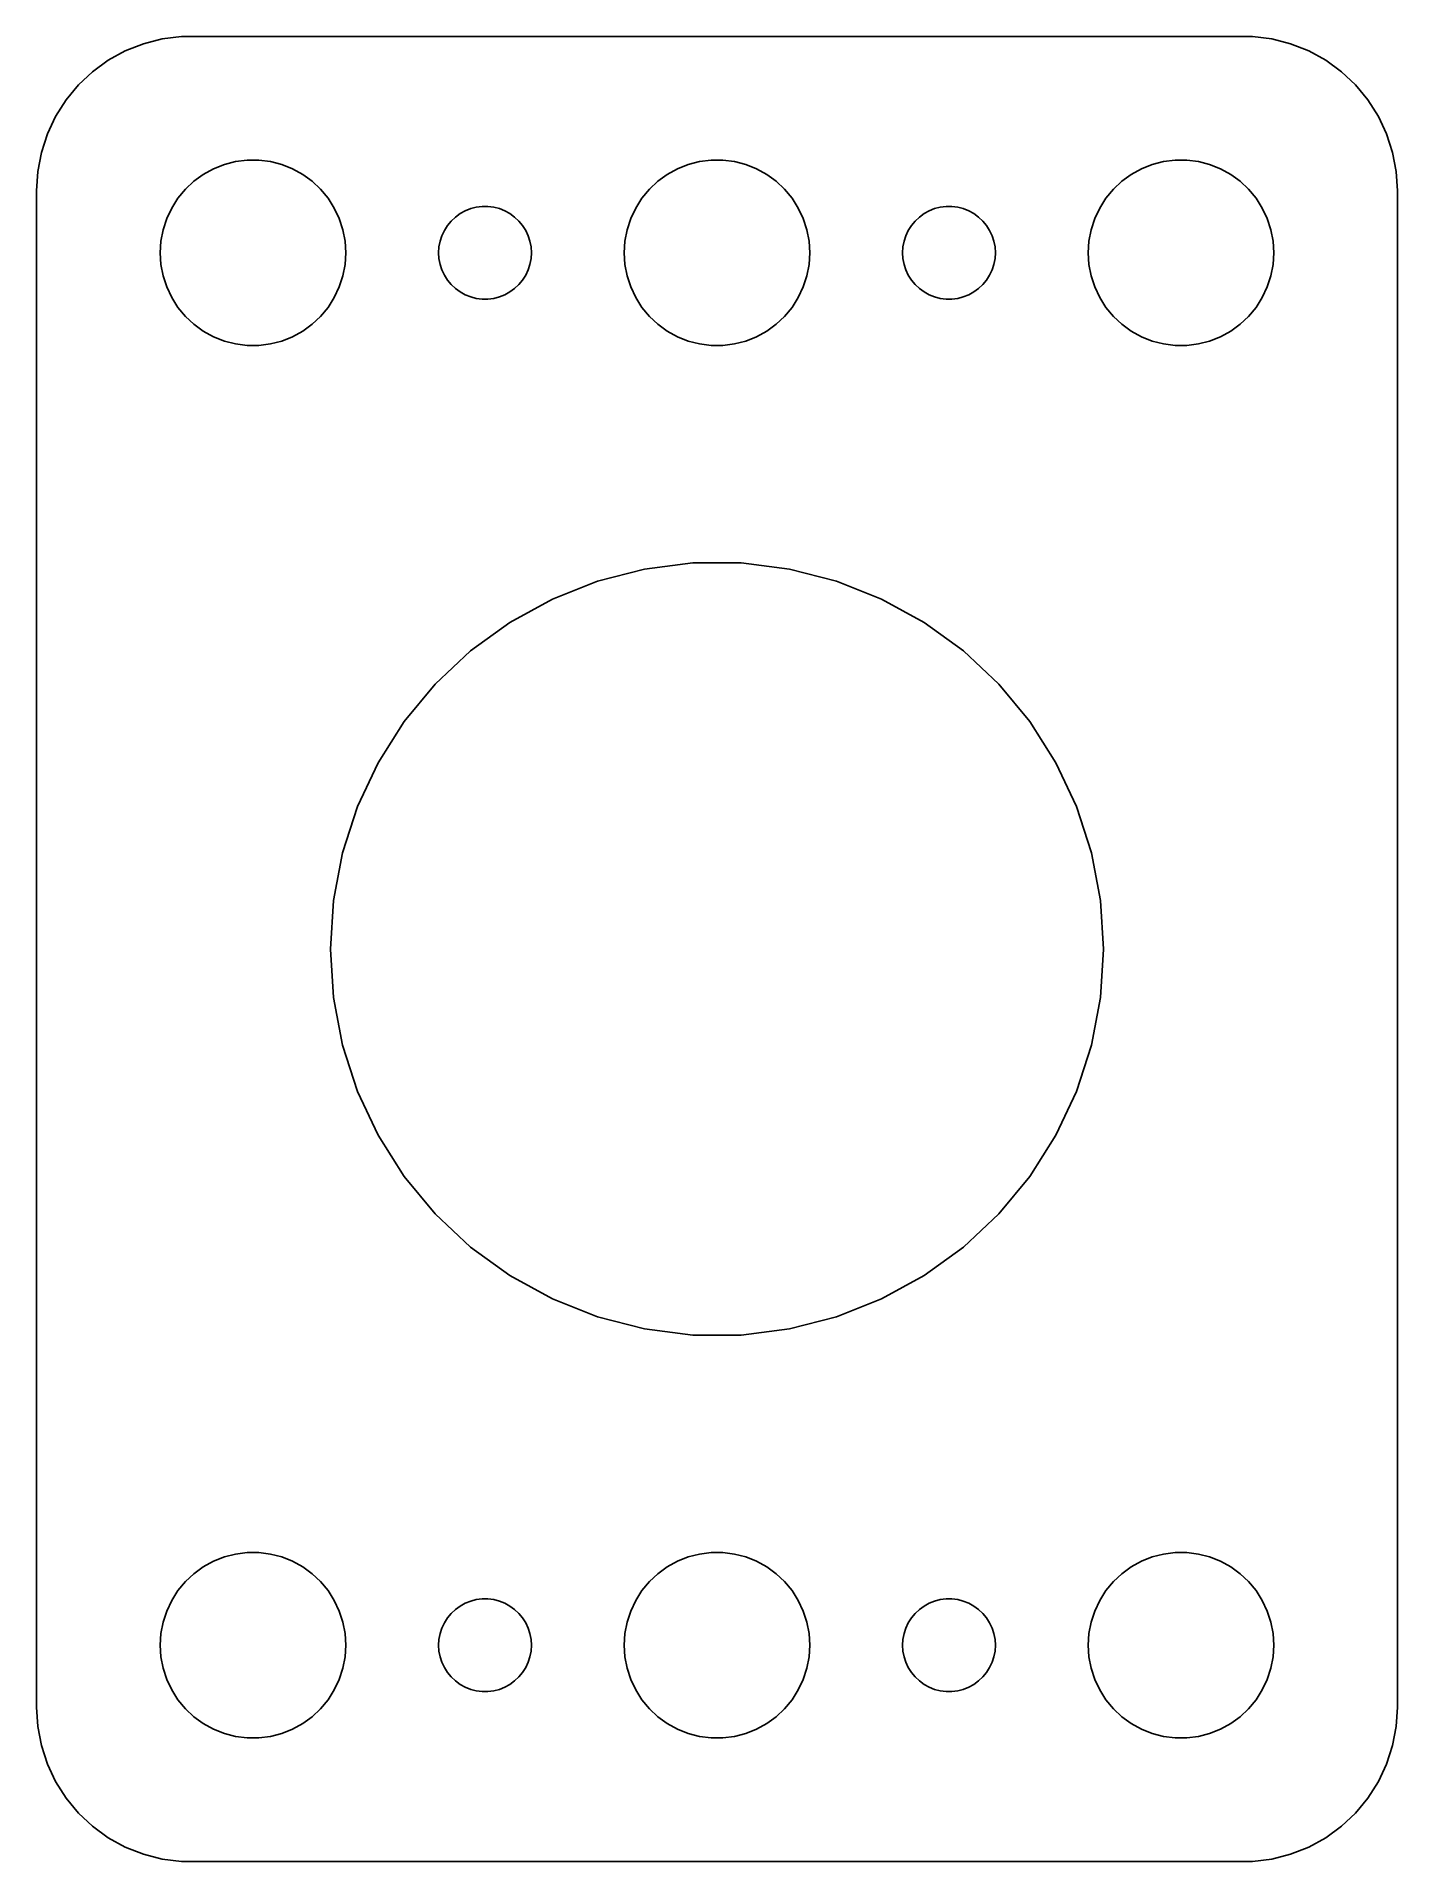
# Model space of a CAD drawing. Header units: metres. Extents: x -22 to 22, y 39.5 to 98.5.
import ezdxf

# ---------------------------------------------------------------- set-up
doc = ezdxf.new("R2010")
doc.units = ezdxf.units.M

msp = doc.modelspace()

# ---------------------------------------------------------------- linework, layer by layer
for p, q in [((-19.1289, 98.0241), (-19.6791, 97.7216)), ((-18.5451, 98.2553), (-19.1289, 98.0241)), ((-17.9369, 98.4114), (-18.5451, 98.2553)), ((-17.3139, 98.4901), (-17.9369, 98.4114)), ((17.3139, 98.4901), (-17.3139, 98.4901)), ((17.9369, 98.4114), (17.3139, 98.4901)), ((18.5451, 98.2553), (17.9369, 98.4114)), ((19.1289, 98.0241), (18.5451, 98.2553)), ((19.6791, 97.7216), (19.1289, 98.0241)), ((-20.1871, 97.3526), (-20.6448, 96.9227)), ((-19.6791, 97.7216), (-20.1871, 97.3526)), ((20.1871, 97.3526), (19.6791, 97.7216)), ((20.6448, 96.9227), (20.1871, 97.3526)), ((-20.6448, 96.9227), (-21.0451, 96.4389)), ((21.0451, 96.4389), (20.6448, 96.9227)), ((-21.0451, 96.4389), (-21.3815, 95.9088)), ((21.3815, 95.9088), (21.0451, 96.4389)), ((-21.3815, 95.9088), (-21.6489, 95.3406)), ((21.6489, 95.3406), (21.3815, 95.9088)), ((-21.6489, 95.3406), (-21.8429, 94.7434)), ((21.8429, 94.7434), (21.6489, 95.3406)), ((-21.8429, 94.7434), (-21.9606, 94.1267)), ((-15.927, 94.3532), (-15.5621, 94.4469)), ((-15.5621, 94.4469), (-15.1884, 94.4941)), ((-15.1884, 94.4941), (-14.8116, 94.4941)), ((-14.8116, 94.4941), (-14.4379, 94.4469)), ((-14.4379, 94.4469), (-14.0729, 94.3532)), ((-0.92705, 94.3532), (-0.56213, 94.4469)), ((-0.56213, 94.4469), (-0.18837, 94.4941)), ((-0.18837, 94.4941), (0.18837, 94.4941)), ((0.18837, 94.4941), (0.56213, 94.4469)), ((0.56213, 94.4469), (0.92705, 94.3532)), ((14.0729, 94.3532), (14.4379, 94.4469)), ((14.4379, 94.4469), (14.8116, 94.4941)), ((14.8116, 94.4941), (15.1884, 94.4941)), ((15.1884, 94.4941), (15.5621, 94.4469)), ((15.5621, 94.4469), (15.927, 94.3532)), ((21.9606, 94.1267), (21.8429, 94.7434)), ((-21.9606, 94.1267), (-22, 93.5)), ((-17.1869, 93.5536), (-16.9123, 93.8115)), ((-16.9123, 93.8115), (-16.6075, 94.033)), ((-16.6075, 94.033), (-16.2773, 94.2145)), ((-16.2773, 94.2145), (-15.927, 94.3532)), ((-14.0729, 94.3532), (-13.7227, 94.2145)), ((-13.7227, 94.2145), (-13.3925, 94.033)), ((-13.3925, 94.033), (-13.0877, 93.8115)), ((-13.0877, 93.8115), (-12.8131, 93.5536)), ((-2.1869, 93.5536), (-1.91226, 93.8115)), ((-1.91226, 93.8115), (-1.60747, 94.033)), ((-1.60747, 94.033), (-1.27733, 94.2145)), ((-1.27733, 94.2145), (-0.92705, 94.3532)), ((0.92705, 94.3532), (1.27733, 94.2145)), ((1.27733, 94.2145), (1.60747, 94.033)), ((1.60747, 94.033), (1.91226, 93.8115)), ((1.91226, 93.8115), (2.1869, 93.5536)), ((12.8131, 93.5536), (13.0877, 93.8115)), ((13.0877, 93.8115), (13.3925, 94.033)), ((13.3925, 94.033), (13.7227, 94.2145)), ((13.7227, 94.2145), (14.0729, 94.3532)), ((15.927, 94.3532), (16.2773, 94.2145)), ((16.2773, 94.2145), (16.6075, 94.033)), ((16.6075, 94.033), (16.9123, 93.8115)), ((16.9123, 93.8115), (17.1869, 93.5536)), ((22, 93.5), (21.9606, 94.1267)), ((-22, 93.5), (-22, 44.5)), ((-17.6289, 92.9453), (-17.427, 93.2634)), ((-17.427, 93.2634), (-17.1869, 93.5536)), ((-12.8131, 93.5536), (-12.5729, 93.2634)), ((-12.5729, 93.2634), (-12.3711, 92.9453)), ((-2.62891, 92.9453), (-2.42705, 93.2634)), ((-2.42705, 93.2634), (-2.1869, 93.5536)), ((2.1869, 93.5536), (2.42705, 93.2634)), ((2.42705, 93.2634), (2.62891, 92.9453)), ((12.3711, 92.9453), (12.5729, 93.2634)), ((12.5729, 93.2634), (12.8131, 93.5536)), ((17.1869, 93.5536), (17.427, 93.2634)), ((17.427, 93.2634), (17.6289, 92.9453)), ((22, 44.5), (22, 93.5)), ((-17.9057, 92.2461), (-17.7893, 92.6044)), ((-17.7893, 92.6044), (-17.6289, 92.9453)), ((-12.3711, 92.9453), (-12.2107, 92.6044)), ((-12.2107, 92.6044), (-12.0942, 92.2461)), ((-8.59344, 92.5268), (-8.45613, 92.6558)), ((-8.45613, 92.6558), (-8.30373, 92.7665)), ((-8.30373, 92.7665), (-8.13866, 92.8572)), ((-8.13866, 92.8572), (-7.96352, 92.9266)), ((-7.96352, 92.9266), (-7.78107, 92.9734)), ((-7.78107, 92.9734), (-7.59418, 92.997)), ((-7.59418, 92.997), (-7.40581, 92.997)), ((-7.40581, 92.997), (-7.21892, 92.9734)), ((-7.21892, 92.9734), (-7.03647, 92.9266)), ((-7.03647, 92.9266), (-6.86133, 92.8572)), ((-6.86133, 92.8572), (-6.69626, 92.7665)), ((-6.69626, 92.7665), (-6.54385, 92.6558)), ((-6.54385, 92.6558), (-6.40654, 92.5268)), ((-2.90575, 92.2461), (-2.78932, 92.6044)), ((-2.78932, 92.6044), (-2.62891, 92.9453)), ((2.62891, 92.9453), (2.78932, 92.6044)), ((2.78932, 92.6044), (2.90575, 92.2461)), ((6.40654, 92.5268), (6.54385, 92.6558)), ((6.54385, 92.6558), (6.69626, 92.7665)), ((6.69626, 92.7665), (6.86133, 92.8572)), ((6.86133, 92.8572), (7.03647, 92.9266)), ((7.03647, 92.9266), (7.21892, 92.9734)), ((7.21892, 92.9734), (7.40581, 92.997)), ((7.40581, 92.997), (7.59418, 92.997)), ((7.59418, 92.997), (7.78107, 92.9734)), ((7.78107, 92.9734), (7.96352, 92.9266)), ((7.96352, 92.9266), (8.13866, 92.8572)), ((8.13866, 92.8572), (8.30373, 92.7665)), ((8.30373, 92.7665), (8.45613, 92.6558)), ((8.45613, 92.6558), (8.59344, 92.5268)), ((12.0942, 92.2461), (12.2107, 92.6044)), ((12.2107, 92.6044), (12.3711, 92.9453)), ((17.6289, 92.9453), (17.7893, 92.6044)), ((17.7893, 92.6044), (17.9057, 92.2461)), ((-17.9763, 91.876), (-17.9057, 92.2461)), ((-12.0942, 92.2461), (-12.0237, 91.876)), ((-8.95287, 91.873), (-8.89465, 92.0522)), ((-8.89465, 92.0522), (-8.81445, 92.2226)), ((-8.81445, 92.2226), (-8.71352, 92.3817)), ((-8.71352, 92.3817), (-8.59344, 92.5268)), ((-6.40654, 92.5268), (-6.28647, 92.3817)), ((-6.28647, 92.3817), (-6.18553, 92.2226)), ((-6.18553, 92.2226), (-6.10533, 92.0522)), ((-6.10533, 92.0522), (-6.04712, 91.873)), ((-2.97633, 91.876), (-2.90575, 92.2461)), ((2.90575, 92.2461), (2.97633, 91.876)), ((6.04712, 91.873), (6.10533, 92.0522)), ((6.10533, 92.0522), (6.18553, 92.2226)), ((6.18553, 92.2226), (6.28647, 92.3817)), ((6.28647, 92.3817), (6.40654, 92.5268)), ((8.59344, 92.5268), (8.71352, 92.3817)), ((8.71352, 92.3817), (8.81445, 92.2226)), ((8.81445, 92.2226), (8.89465, 92.0522)), ((8.89465, 92.0522), (8.95287, 91.873)), ((12.0237, 91.876), (12.0942, 92.2461)), ((17.9057, 92.2461), (17.9763, 91.876)), ((-18, 91.5), (-17.9763, 91.876)), ((-17.9763, 91.124), (-18, 91.5)), ((-12.0237, 91.876), (-12, 91.5)), ((-12, 91.5), (-12.0237, 91.124)), ((-9, 91.5), (-8.98816, 91.688)), ((-8.98816, 91.312), (-9, 91.5)), ((-8.98816, 91.688), (-8.95287, 91.873)), ((-6.04712, 91.873), (-6.01183, 91.688)), ((-6.01183, 91.688), (-6, 91.5)), ((-6, 91.5), (-6.01183, 91.312)), ((-3, 91.5), (-2.97633, 91.876)), ((-2.97633, 91.124), (-3, 91.5)), ((2.97633, 91.876), (3, 91.5)), ((3, 91.5), (2.97633, 91.124)), ((6, 91.5), (6.01183, 91.688)), ((6.01183, 91.312), (6, 91.5)), ((6.01183, 91.688), (6.04712, 91.873)), ((8.95287, 91.873), (8.98816, 91.688)), ((8.98816, 91.688), (9, 91.5)), ((9, 91.5), (8.98816, 91.312)), ((12, 91.5), (12.0237, 91.876)), ((12.0237, 91.124), (12, 91.5)), ((17.9763, 91.876), (18, 91.5)), ((18, 91.5), (17.9763, 91.124)), ((-17.9057, 90.7539), (-17.9763, 91.124)), ((-12.0237, 91.124), (-12.0942, 90.7539)), ((-8.95287, 91.127), (-8.98816, 91.312)), ((-8.89465, 90.9478), (-8.95287, 91.127)), ((-8.81445, 90.7774), (-8.89465, 90.9478)), ((-6.10533, 90.9478), (-6.18553, 90.7774)), ((-6.04712, 91.127), (-6.10533, 90.9478)), ((-6.01183, 91.312), (-6.04712, 91.127)), ((-2.90575, 90.7539), (-2.97633, 91.124)), ((2.97633, 91.124), (2.90575, 90.7539)), ((6.04712, 91.127), (6.01183, 91.312)), ((6.10533, 90.9478), (6.04712, 91.127)), ((6.18553, 90.7774), (6.10533, 90.9478)), ((8.89465, 90.9478), (8.81445, 90.7774)), ((8.95287, 91.127), (8.89465, 90.9478)), ((8.98816, 91.312), (8.95287, 91.127)), ((12.0942, 90.7539), (12.0237, 91.124)), ((17.9763, 91.124), (17.9057, 90.7539)), ((-17.7893, 90.3956), (-17.9057, 90.7539)), ((-17.6289, 90.0547), (-17.7893, 90.3956)), ((-12.2107, 90.3956), (-12.3711, 90.0547)), ((-12.0942, 90.7539), (-12.2107, 90.3956)), ((-8.71352, 90.6183), (-8.81445, 90.7774)), ((-8.59344, 90.4732), (-8.71352, 90.6183)), ((-8.45613, 90.3442), (-8.59344, 90.4732)), ((-8.30373, 90.2335), (-8.45613, 90.3442)), ((-6.54385, 90.3442), (-6.69626, 90.2335)), ((-6.40654, 90.4732), (-6.54385, 90.3442)), ((-6.28647, 90.6183), (-6.40654, 90.4732)), ((-6.18553, 90.7774), (-6.28647, 90.6183)), ((-2.78932, 90.3956), (-2.90575, 90.7539)), ((-2.62891, 90.0547), (-2.78932, 90.3956)), ((2.78932, 90.3956), (2.62891, 90.0547)), ((2.90575, 90.7539), (2.78932, 90.3956)), ((6.28647, 90.6183), (6.18553, 90.7774)), ((6.40654, 90.4732), (6.28647, 90.6183)), ((6.54385, 90.3442), (6.40654, 90.4732)), ((6.69626, 90.2335), (6.54385, 90.3442)), ((8.45613, 90.3442), (8.30373, 90.2335)), ((8.59344, 90.4732), (8.45613, 90.3442)), ((8.71352, 90.6183), (8.59344, 90.4732)), ((8.81445, 90.7774), (8.71352, 90.6183)), ((12.2107, 90.3956), (12.0942, 90.7539)), ((12.3711, 90.0547), (12.2107, 90.3956)), ((17.7893, 90.3956), (17.6289, 90.0547)), ((17.9057, 90.7539), (17.7893, 90.3956)), ((-17.427, 89.7366), (-17.6289, 90.0547)), ((-17.1869, 89.4464), (-17.427, 89.7366)), ((-12.5729, 89.7366), (-12.8131, 89.4464)), ((-12.3711, 90.0547), (-12.5729, 89.7366)), ((-8.13866, 90.1427), (-8.30373, 90.2335)), ((-7.96352, 90.0734), (-8.13866, 90.1427)), ((-7.78107, 90.0266), (-7.96352, 90.0734)), ((-7.59418, 90.003), (-7.78107, 90.0266)), ((-7.40581, 90.003), (-7.59418, 90.003)), ((-7.21892, 90.0266), (-7.40581, 90.003)), ((-7.03647, 90.0734), (-7.21892, 90.0266)), ((-6.86133, 90.1427), (-7.03647, 90.0734)), ((-6.69626, 90.2335), (-6.86133, 90.1427)), ((-2.42705, 89.7366), (-2.62891, 90.0547)), ((-2.1869, 89.4464), (-2.42705, 89.7366)), ((2.42705, 89.7366), (2.1869, 89.4464)), ((2.62891, 90.0547), (2.42705, 89.7366)), ((6.86133, 90.1427), (6.69626, 90.2335)), ((7.03647, 90.0734), (6.86133, 90.1427)), ((7.21892, 90.0266), (7.03647, 90.0734)), ((7.40581, 90.003), (7.21892, 90.0266)), ((7.59418, 90.003), (7.40581, 90.003)), ((7.78107, 90.0266), (7.59418, 90.003)), ((7.96352, 90.0734), (7.78107, 90.0266)), ((8.13866, 90.1427), (7.96352, 90.0734)), ((8.30373, 90.2335), (8.13866, 90.1427)), ((12.5729, 89.7366), (12.3711, 90.0547)), ((12.8131, 89.4464), (12.5729, 89.7366)), ((17.427, 89.7366), (17.1869, 89.4464)), ((17.6289, 90.0547), (17.427, 89.7366)), ((-16.9123, 89.1884), (-17.1869, 89.4464)), ((-16.6075, 88.967), (-16.9123, 89.1884)), ((-13.0877, 89.1884), (-13.3925, 88.967)), ((-12.8131, 89.4464), (-13.0877, 89.1884)), ((-1.91226, 89.1884), (-2.1869, 89.4464)), ((-1.60747, 88.967), (-1.91226, 89.1884)), ((1.91226, 89.1884), (1.60747, 88.967)), ((2.1869, 89.4464), (1.91226, 89.1884)), ((13.0877, 89.1884), (12.8131, 89.4464)), ((13.3925, 88.967), (13.0877, 89.1884)), ((16.9123, 89.1884), (16.6075, 88.967)), ((17.1869, 89.4464), (16.9123, 89.1884)), ((-16.2773, 88.7855), (-16.6075, 88.967)), ((-15.927, 88.6468), (-16.2773, 88.7855)), ((-15.5621, 88.5531), (-15.927, 88.6468)), ((-15.1884, 88.5059), (-15.5621, 88.5531)), ((-14.8116, 88.5059), (-15.1884, 88.5059)), ((-14.4379, 88.5531), (-14.8116, 88.5059)), ((-14.0729, 88.6468), (-14.4379, 88.5531)), ((-13.7227, 88.7855), (-14.0729, 88.6468)), ((-13.3925, 88.967), (-13.7227, 88.7855)), ((-1.27733, 88.7855), (-1.60747, 88.967)), ((-0.92705, 88.6468), (-1.27733, 88.7855)), ((-0.56213, 88.5531), (-0.92705, 88.6468)), ((-0.18837, 88.5059), (-0.56213, 88.5531)), ((0.18837, 88.5059), (-0.18837, 88.5059)), ((0.56213, 88.5531), (0.18837, 88.5059)), ((0.92705, 88.6468), (0.56213, 88.5531)), ((1.27733, 88.7855), (0.92705, 88.6468)), ((1.60747, 88.967), (1.27733, 88.7855)), ((13.7227, 88.7855), (13.3925, 88.967)), ((14.0729, 88.6468), (13.7227, 88.7855)), ((14.4379, 88.5531), (14.0729, 88.6468)), ((14.8116, 88.5059), (14.4379, 88.5531)), ((15.1884, 88.5059), (14.8116, 88.5059)), ((15.5621, 88.5531), (15.1884, 88.5059)), ((15.927, 88.6468), (15.5621, 88.5531)), ((16.2773, 88.7855), (15.927, 88.6468)), ((16.6075, 88.967), (16.2773, 88.7855)), ((-2.34225, 81.2786), (-0.78487, 81.4753)), ((-0.78487, 81.4753), (0.78487, 81.4753)), ((0.78487, 81.4753), (2.34225, 81.2786)), ((-5.32224, 80.3103), (-3.8627, 80.8882)), ((-3.8627, 80.8882), (-2.34225, 81.2786)), ((2.34225, 81.2786), (3.8627, 80.8882)), ((3.8627, 80.8882), (5.32224, 80.3103)), ((-6.69783, 79.5541), (-5.32224, 80.3103)), ((5.32224, 80.3103), (6.69783, 79.5541)), ((-7.96779, 78.6314), (-6.69783, 79.5541)), ((6.69783, 79.5541), (7.96779, 78.6314)), ((-9.11211, 77.5568), (-7.96779, 78.6314)), ((7.96779, 78.6314), (9.11211, 77.5568)), ((-10.1127, 76.3473), (-9.11211, 77.5568)), ((9.11211, 77.5568), (10.1127, 76.3473)), ((-10.9538, 75.0219), (-10.1127, 76.3473)), ((10.1127, 76.3473), (10.9538, 75.0219)), ((-11.6222, 73.6015), (-10.9538, 75.0219)), ((10.9538, 75.0219), (11.6222, 73.6015)), ((-12.1073, 72.1086), (-11.6222, 73.6015)), ((11.6222, 73.6015), (12.1073, 72.1086)), ((-12.4014, 70.5667), (-12.1073, 72.1086)), ((12.1073, 72.1086), (12.4014, 70.5667)), ((-12.5, 69), (-12.4014, 70.5667)), ((12.4014, 70.5667), (12.5, 69)), ((-12.4014, 67.4333), (-12.5, 69)), ((12.5, 69), (12.4014, 67.4333)), ((-12.1073, 65.8914), (-12.4014, 67.4333)), ((12.4014, 67.4333), (12.1073, 65.8914)), ((-11.6222, 64.3985), (-12.1073, 65.8914)), ((12.1073, 65.8914), (11.6222, 64.3985)), ((-10.9538, 62.9781), (-11.6222, 64.3985)), ((11.6222, 64.3985), (10.9538, 62.9781)), ((-10.1127, 61.6527), (-10.9538, 62.9781)), ((10.9538, 62.9781), (10.1127, 61.6527)), ((-9.11211, 60.4432), (-10.1127, 61.6527)), ((10.1127, 61.6527), (9.11211, 60.4432)), ((-7.96779, 59.3686), (-9.11211, 60.4432)), ((9.11211, 60.4432), (7.96779, 59.3686)), ((-6.69783, 58.4459), (-7.96779, 59.3686)), ((7.96779, 59.3686), (6.69783, 58.4459)), ((-5.32224, 57.6897), (-6.69783, 58.4459)), ((6.69783, 58.4459), (5.32224, 57.6897)), ((-3.8627, 57.1118), (-5.32224, 57.6897)), ((5.32224, 57.6897), (3.8627, 57.1118)), ((-2.34225, 56.7214), (-3.8627, 57.1118)), ((-0.78487, 56.5247), (-2.34225, 56.7214)), ((2.34225, 56.7214), (0.78487, 56.5247)), ((3.8627, 57.1118), (2.34225, 56.7214)), ((0.78487, 56.5247), (-0.78487, 56.5247)), ((-16.9123, 48.8116), (-16.6075, 49.033)), ((-16.6075, 49.033), (-16.2773, 49.2145)), ((-16.2773, 49.2145), (-15.927, 49.3532)), ((-15.927, 49.3532), (-15.5621, 49.4469)), ((-15.5621, 49.4469), (-15.1884, 49.4941)), ((-15.1884, 49.4941), (-14.8116, 49.4941)), ((-14.8116, 49.4941), (-14.4379, 49.4469)), ((-14.4379, 49.4469), (-14.0729, 49.3532)), ((-14.0729, 49.3532), (-13.7227, 49.2145)), ((-13.7227, 49.2145), (-13.3925, 49.033)), ((-13.3925, 49.033), (-13.0877, 48.8116)), ((-1.91226, 48.8116), (-1.60747, 49.033)), ((-1.60747, 49.033), (-1.27733, 49.2145)), ((-1.27733, 49.2145), (-0.92705, 49.3532)), ((-0.92705, 49.3532), (-0.56213, 49.4469)), ((-0.56213, 49.4469), (-0.18837, 49.4941)), ((-0.18837, 49.4941), (0.18837, 49.4941)), ((0.18837, 49.4941), (0.56213, 49.4469)), ((0.56213, 49.4469), (0.92705, 49.3532)), ((0.92705, 49.3532), (1.27733, 49.2145)), ((1.27733, 49.2145), (1.60747, 49.033)), ((1.60747, 49.033), (1.91226, 48.8116)), ((13.0877, 48.8116), (13.3925, 49.033)), ((13.3925, 49.033), (13.7227, 49.2145)), ((13.7227, 49.2145), (14.0729, 49.3532)), ((14.0729, 49.3532), (14.4379, 49.4469)), ((14.4379, 49.4469), (14.8116, 49.4941)), ((14.8116, 49.4941), (15.1884, 49.4941)), ((15.1884, 49.4941), (15.5621, 49.4469)), ((15.5621, 49.4469), (15.927, 49.3532)), ((15.927, 49.3532), (16.2773, 49.2145)), ((16.2773, 49.2145), (16.6075, 49.033)), ((16.6075, 49.033), (16.9123, 48.8116)), ((-17.427, 48.2634), (-17.1869, 48.5536)), ((-17.1869, 48.5536), (-16.9123, 48.8116)), ((-13.0877, 48.8116), (-12.8131, 48.5536)), ((-12.8131, 48.5536), (-12.5729, 48.2634)), ((-2.42705, 48.2634), (-2.1869, 48.5536)), ((-2.1869, 48.5536), (-1.91226, 48.8116)), ((1.91226, 48.8116), (2.1869, 48.5536)), ((2.1869, 48.5536), (2.42705, 48.2634)), ((12.5729, 48.2634), (12.8131, 48.5536)), ((12.8131, 48.5536), (13.0877, 48.8116)), ((16.9123, 48.8116), (17.1869, 48.5536)), ((17.1869, 48.5536), (17.427, 48.2634)), ((-17.7893, 47.6044), (-17.6289, 47.9453)), ((-17.6289, 47.9453), (-17.427, 48.2634)), ((-12.5729, 48.2634), (-12.3711, 47.9453)), ((-12.3711, 47.9453), (-12.2107, 47.6044)), ((-8.30373, 47.7665), (-8.13866, 47.8573)), ((-8.13866, 47.8573), (-7.96352, 47.9266)), ((-7.96352, 47.9266), (-7.78107, 47.9734)), ((-7.78107, 47.9734), (-7.59418, 47.997)), ((-7.59418, 47.997), (-7.40581, 47.997)), ((-7.40581, 47.997), (-7.21892, 47.9734)), ((-7.21892, 47.9734), (-7.03647, 47.9266)), ((-7.03647, 47.9266), (-6.86133, 47.8573)), ((-6.86133, 47.8573), (-6.69626, 47.7665)), ((-2.78932, 47.6044), (-2.62891, 47.9453)), ((-2.62891, 47.9453), (-2.42705, 48.2634)), ((2.42705, 48.2634), (2.62891, 47.9453)), ((2.62891, 47.9453), (2.78932, 47.6044)), ((6.69626, 47.7665), (6.86133, 47.8573)), ((6.86133, 47.8573), (7.03647, 47.9266)), ((7.03647, 47.9266), (7.21892, 47.9734)), ((7.21892, 47.9734), (7.40581, 47.997)), ((7.40581, 47.997), (7.59418, 47.997)), ((7.59418, 47.997), (7.78107, 47.9734)), ((7.78107, 47.9734), (7.96352, 47.9266)), ((7.96352, 47.9266), (8.13866, 47.8573)), ((8.13866, 47.8573), (8.30373, 47.7665)), ((12.2107, 47.6044), (12.3711, 47.9453)), ((12.3711, 47.9453), (12.5729, 48.2634)), ((17.427, 48.2634), (17.6289, 47.9453)), ((17.6289, 47.9453), (17.7893, 47.6044)), ((-17.9763, 46.876), (-17.9057, 47.2461)), ((-17.9057, 47.2461), (-17.7893, 47.6044)), ((-12.2107, 47.6044), (-12.0942, 47.2461)), ((-12.0942, 47.2461), (-12.0237, 46.876)), ((-8.89465, 47.0522), (-8.81445, 47.2226)), ((-8.81445, 47.2226), (-8.71352, 47.3817)), ((-8.71352, 47.3817), (-8.59344, 47.5268)), ((-8.59344, 47.5268), (-8.45613, 47.6558)), ((-8.45613, 47.6558), (-8.30373, 47.7665)), ((-6.69626, 47.7665), (-6.54385, 47.6558)), ((-6.54385, 47.6558), (-6.40654, 47.5268)), ((-6.40654, 47.5268), (-6.28647, 47.3817)), ((-6.28647, 47.3817), (-6.18553, 47.2226)), ((-6.18553, 47.2226), (-6.10533, 47.0522)), ((-2.97633, 46.876), (-2.90575, 47.2461)), ((-2.90575, 47.2461), (-2.78932, 47.6044)), ((2.78932, 47.6044), (2.90575, 47.2461)), ((2.90575, 47.2461), (2.97633, 46.876)), ((6.10533, 47.0522), (6.18553, 47.2226)), ((6.18553, 47.2226), (6.28647, 47.3817)), ((6.28647, 47.3817), (6.40654, 47.5268)), ((6.40654, 47.5268), (6.54385, 47.6558)), ((6.54385, 47.6558), (6.69626, 47.7665)), ((8.30373, 47.7665), (8.45613, 47.6558)), ((8.45613, 47.6558), (8.59344, 47.5268)), ((8.59344, 47.5268), (8.71352, 47.3817)), ((8.71352, 47.3817), (8.81445, 47.2226)), ((8.81445, 47.2226), (8.89465, 47.0522)), ((12.0237, 46.876), (12.0942, 47.2461)), ((12.0942, 47.2461), (12.2107, 47.6044)), ((17.7893, 47.6044), (17.9057, 47.2461)), ((17.9057, 47.2461), (17.9763, 46.876)), ((-18, 46.5), (-17.9763, 46.876)), ((-12.0237, 46.876), (-12, 46.5)), ((-9, 46.5), (-8.98816, 46.688)), ((-8.98816, 46.688), (-8.95287, 46.873)), ((-8.95287, 46.873), (-8.89465, 47.0522)), ((-6.10533, 47.0522), (-6.04712, 46.873)), ((-6.04712, 46.873), (-6.01183, 46.688)), ((-6.01183, 46.688), (-6, 46.5)), ((-3, 46.5), (-2.97633, 46.876)), ((2.97633, 46.876), (3, 46.5)), ((6, 46.5), (6.01183, 46.688)), ((6.01183, 46.688), (6.04712, 46.873)), ((6.04712, 46.873), (6.10533, 47.0522)), ((8.89465, 47.0522), (8.95287, 46.873)), ((8.95287, 46.873), (8.98816, 46.688)), ((8.98816, 46.688), (9, 46.5)), ((12, 46.5), (12.0237, 46.876)), ((17.9763, 46.876), (18, 46.5)), ((-17.9763, 46.124), (-18, 46.5)), ((-17.9057, 45.7539), (-17.9763, 46.124)), ((-12.0237, 46.124), (-12.0942, 45.7539)), ((-12, 46.5), (-12.0237, 46.124)), ((-8.98816, 46.312), (-9, 46.5)), ((-8.95287, 46.127), (-8.98816, 46.312)), ((-8.89465, 45.9478), (-8.95287, 46.127)), ((-6.04712, 46.127), (-6.10533, 45.9478)), ((-6.01183, 46.312), (-6.04712, 46.127)), ((-6, 46.5), (-6.01183, 46.312)), ((-2.97633, 46.124), (-3, 46.5)), ((-2.90575, 45.7539), (-2.97633, 46.124)), ((2.97633, 46.124), (2.90575, 45.7539)), ((3, 46.5), (2.97633, 46.124)), ((6.01183, 46.312), (6, 46.5)), ((6.04712, 46.127), (6.01183, 46.312)), ((6.10533, 45.9478), (6.04712, 46.127)), ((8.95287, 46.127), (8.89465, 45.9478)), ((8.98816, 46.312), (8.95287, 46.127)), ((9, 46.5), (8.98816, 46.312)), ((12.0237, 46.124), (12, 46.5)), ((12.0942, 45.7539), (12.0237, 46.124)), ((17.9763, 46.124), (17.9057, 45.7539)), ((18, 46.5), (17.9763, 46.124)), ((-17.7893, 45.3956), (-17.9057, 45.7539)), ((-12.0942, 45.7539), (-12.2107, 45.3956)), ((-8.81445, 45.7774), (-8.89465, 45.9478)), ((-8.71352, 45.6183), (-8.81445, 45.7774)), ((-8.59344, 45.4732), (-8.71352, 45.6183)), ((-8.45613, 45.3442), (-8.59344, 45.4732)), ((-6.40654, 45.4732), (-6.54385, 45.3442)), ((-6.28647, 45.6183), (-6.40654, 45.4732)), ((-6.18553, 45.7774), (-6.28647, 45.6183)), ((-6.10533, 45.9478), (-6.18553, 45.7774)), ((-2.78932, 45.3956), (-2.90575, 45.7539)), ((2.90575, 45.7539), (2.78932, 45.3956)), ((6.18553, 45.7774), (6.10533, 45.9478)), ((6.28647, 45.6183), (6.18553, 45.7774)), ((6.40654, 45.4732), (6.28647, 45.6183)), ((6.54385, 45.3442), (6.40654, 45.4732)), ((8.59344, 45.4732), (8.45613, 45.3442)), ((8.71352, 45.6183), (8.59344, 45.4732)), ((8.81445, 45.7774), (8.71352, 45.6183)), ((8.89465, 45.9478), (8.81445, 45.7774)), ((12.2107, 45.3956), (12.0942, 45.7539)), ((17.9057, 45.7539), (17.7893, 45.3956)), ((-17.6289, 45.0547), (-17.7893, 45.3956)), ((-17.427, 44.7366), (-17.6289, 45.0547)), ((-12.3711, 45.0547), (-12.5729, 44.7366)), ((-12.2107, 45.3956), (-12.3711, 45.0547)), ((-8.30373, 45.2335), (-8.45613, 45.3442)), ((-8.13866, 45.1428), (-8.30373, 45.2335)), ((-7.96352, 45.0734), (-8.13866, 45.1428)), ((-7.78107, 45.0266), (-7.96352, 45.0734)), ((-7.59418, 45.003), (-7.78107, 45.0266)), ((-7.40581, 45.003), (-7.59418, 45.003)), ((-7.21892, 45.0266), (-7.40581, 45.003)), ((-7.03647, 45.0734), (-7.21892, 45.0266)), ((-6.86133, 45.1428), (-7.03647, 45.0734)), ((-6.69626, 45.2335), (-6.86133, 45.1428)), ((-6.54385, 45.3442), (-6.69626, 45.2335)), ((-2.62891, 45.0547), (-2.78932, 45.3956)), ((-2.42705, 44.7366), (-2.62891, 45.0547)), ((2.62891, 45.0547), (2.42705, 44.7366)), ((2.78932, 45.3956), (2.62891, 45.0547)), ((6.69626, 45.2335), (6.54385, 45.3442)), ((6.86133, 45.1428), (6.69626, 45.2335)), ((7.03647, 45.0734), (6.86133, 45.1428)), ((7.21892, 45.0266), (7.03647, 45.0734)), ((7.40581, 45.003), (7.21892, 45.0266)), ((7.59418, 45.003), (7.40581, 45.003)), ((7.78107, 45.0266), (7.59418, 45.003)), ((7.96352, 45.0734), (7.78107, 45.0266)), ((8.13866, 45.1428), (7.96352, 45.0734)), ((8.30373, 45.2335), (8.13866, 45.1428)), ((8.45613, 45.3442), (8.30373, 45.2335)), ((12.3711, 45.0547), (12.2107, 45.3956)), ((12.5729, 44.7366), (12.3711, 45.0547)), ((17.6289, 45.0547), (17.427, 44.7366)), ((17.7893, 45.3956), (17.6289, 45.0547)), ((-22, 44.5), (-21.9606, 43.8733)), ((-17.1869, 44.4464), (-17.427, 44.7366)), ((-16.9123, 44.1885), (-17.1869, 44.4464)), ((-12.8131, 44.4464), (-13.0877, 44.1885)), ((-12.5729, 44.7366), (-12.8131, 44.4464)), ((-2.1869, 44.4464), (-2.42705, 44.7366)), ((-1.91226, 44.1885), (-2.1869, 44.4464)), ((2.1869, 44.4464), (1.91226, 44.1885)), ((2.42705, 44.7366), (2.1869, 44.4464)), ((12.8131, 44.4464), (12.5729, 44.7366)), ((13.0877, 44.1885), (12.8131, 44.4464)), ((17.1869, 44.4464), (16.9123, 44.1885)), ((17.427, 44.7366), (17.1869, 44.4464)), ((21.9606, 43.8733), (22, 44.5)), ((-21.9606, 43.8733), (-21.8429, 43.2566)), ((-16.6075, 43.967), (-16.9123, 44.1885)), ((-16.2773, 43.7855), (-16.6075, 43.967)), ((-15.927, 43.6468), (-16.2773, 43.7855)), ((-15.5621, 43.5531), (-15.927, 43.6468)), ((-14.0729, 43.6468), (-14.4379, 43.5531)), ((-13.7227, 43.7855), (-14.0729, 43.6468)), ((-13.3925, 43.967), (-13.7227, 43.7855)), ((-13.0877, 44.1885), (-13.3925, 43.967)), ((-1.60747, 43.967), (-1.91226, 44.1885)), ((-1.27733, 43.7855), (-1.60747, 43.967)), ((-0.92705, 43.6468), (-1.27733, 43.7855)), ((-0.56213, 43.5531), (-0.92705, 43.6468)), ((0.92705, 43.6468), (0.56213, 43.5531)), ((1.27733, 43.7855), (0.92705, 43.6468)), ((1.60747, 43.967), (1.27733, 43.7855)), ((1.91226, 44.1885), (1.60747, 43.967)), ((13.3925, 43.967), (13.0877, 44.1885)), ((13.7227, 43.7855), (13.3925, 43.967)), ((14.0729, 43.6468), (13.7227, 43.7855)), ((14.4379, 43.5531), (14.0729, 43.6468)), ((15.927, 43.6468), (15.5621, 43.5531)), ((16.2773, 43.7855), (15.927, 43.6468)), ((16.6075, 43.967), (16.2773, 43.7855)), ((16.9123, 44.1885), (16.6075, 43.967)), ((21.8429, 43.2566), (21.9606, 43.8733)), ((-21.8429, 43.2566), (-21.6489, 42.6594)), ((-15.1884, 43.5059), (-15.5621, 43.5531)), ((-14.8116, 43.5059), (-15.1884, 43.5059)), ((-14.4379, 43.5531), (-14.8116, 43.5059)), ((-0.18837, 43.5059), (-0.56213, 43.5531)), ((0.18837, 43.5059), (-0.18837, 43.5059)), ((0.56213, 43.5531), (0.18837, 43.5059)), ((14.8116, 43.5059), (14.4379, 43.5531)), ((15.1884, 43.5059), (14.8116, 43.5059)), ((15.5621, 43.5531), (15.1884, 43.5059)), ((21.6489, 42.6594), (21.8429, 43.2566)), ((-21.6489, 42.6594), (-21.3815, 42.0912)), ((21.3815, 42.0912), (21.6489, 42.6594)), ((-21.3815, 42.0912), (-21.0451, 41.5611)), ((21.0451, 41.5611), (21.3815, 42.0912)), ((-21.0451, 41.5611), (-20.6448, 41.0773)), ((20.6448, 41.0773), (21.0451, 41.5611)), ((-20.6448, 41.0773), (-20.1871, 40.6474)), ((20.1871, 40.6474), (20.6448, 41.0773)), ((-20.1871, 40.6474), (-19.6791, 40.2784)), ((-19.6791, 40.2784), (-19.1289, 39.9759)), ((19.1289, 39.9759), (19.6791, 40.2784)), ((19.6791, 40.2784), (20.1871, 40.6474)), ((-19.1289, 39.9759), (-18.5451, 39.7447)), ((-18.5451, 39.7447), (-17.9369, 39.5886)), ((-17.9369, 39.5886), (-17.3139, 39.5099)), ((17.3139, 39.5099), (17.9369, 39.5886)), ((17.9369, 39.5886), (18.5451, 39.7447)), ((18.5451, 39.7447), (19.1289, 39.9759)), ((-17.3139, 39.5099), (17.3139, 39.5099))]:
    msp.add_line(p, q)

doc.saveas('drawing.dxf')
